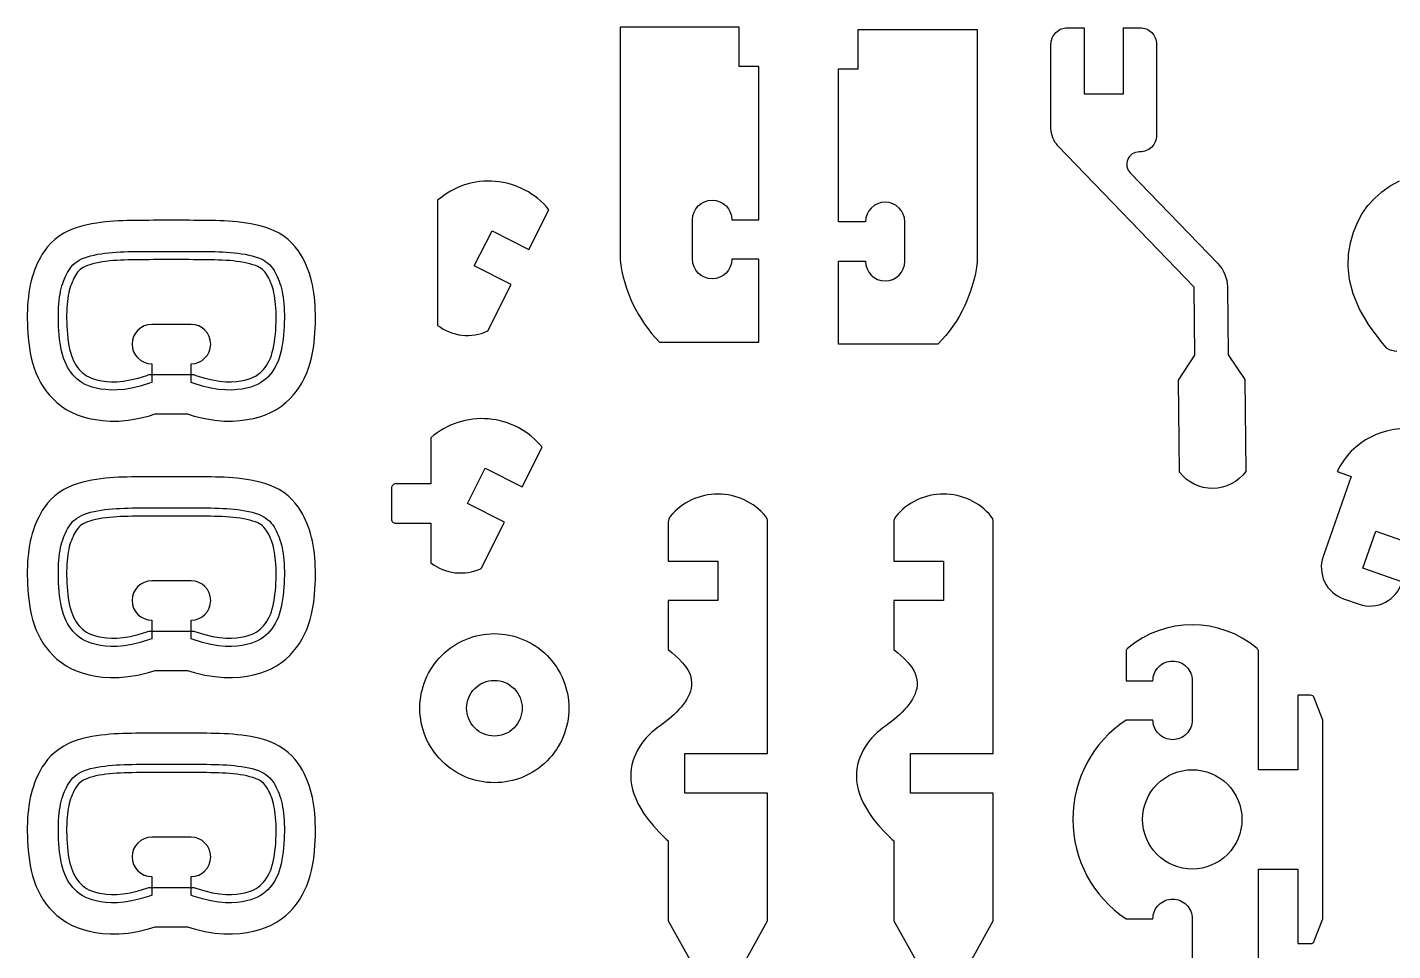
# Model space of a CAD drawing. Extents: x 792.4 to 836.1, y 6.7 to 36.6.
# Drawn here: x 815.36 to 824.03, y 17.35 to 23.21 of the extents above; entities that cross this region are included whole.
import ezdxf

# ---------------------------------------------------------------- set-up
doc = ezdxf.new("R2010")
doc.units = 0
for name, color, linetype in [('EXTERNAL_CUT', 1, 'CONTINUOUS'), ('INTERNAL_CUT', 5, 'CONTINUOUS'), ('POCKET_CUT_1_1MM', 3, 'CONTINUOUS')]:
    doc.layers.add(name, color=color, linetype=linetype)

msp = doc.modelspace()

# ---------------------------------------------------------------- linework, layer by layer
at = {"layer": 'EXTERNAL_CUT', "flags": 128}
for points in [[(819.881, 23.2122), (819.1256, 23.2122), (819.1256, 21.7369, 0.164942), (819.3752, 21.2154), (820.0058, 21.2154), (820.0058, 21.7409), (819.835, 21.7409, -1), (819.5854, 21.7409), (819.5854, 21.9905, -1), (819.835, 21.9905), (820.0058, 21.9905), (820.0058, 22.9626), (819.881, 22.9626), (819.881, 23.2122)], [(820.6376, 23.1993), (821.3929, 23.1993), (821.3929, 21.724, -0.164942), (821.1433, 21.2025), (820.5128, 21.2025), (820.5128, 21.7279), (820.6835, 21.7279, 1), (820.9331, 21.7279), (820.9331, 21.9775, 1), (820.6835, 21.9775), (820.5128, 21.9775), (820.5128, 22.9497), (820.6376, 22.9497), (820.6376, 23.1993)], [(821.9656, 23.2098), (822.0707, 23.2098), (822.0707, 22.7894), (822.3203, 22.7894), (822.3203, 23.2098), (822.4254, 23.2098, -0.414214), (822.5305, 23.1047), (822.5305, 22.5267, -0.414214), (822.4254, 22.4216), (822.4203, 22.4216, 0.661891), (822.3636, 22.288), (822.9213, 21.7105, -0.19179), (822.9803, 21.5666), (822.9846, 21.1341), (823.0913, 20.9775), (823.0971, 20.3937, -0.5), (822.6768, 20.3895), (822.6709, 20.9733), (822.7744, 21.132), (822.7701, 21.5645), (821.9047, 22.4606, -0.194384), (821.8605, 22.5701), (821.8605, 23.1047, -0.414214), (821.9656, 23.2098)], [(817.9678, 22.1146), (817.9678, 21.3212, 0.278069), (818.2867, 21.2854), (818.4352, 21.5805), (818.2005, 21.6986), (818.3127, 21.9215), (818.5474, 21.8034), (818.6741, 22.0552, 0.423887), (817.9678, 22.1146)], [(816.1529, 20.9593), (816.1387, 20.9539), (816.0799, 20.9356), (816.0265, 20.9229), (815.9783, 20.915), (815.9347, 20.9112), (815.8955, 20.9108), (815.8602, 20.9131), (815.8285, 20.9173), (815.8, 20.9229), (815.7745, 20.9297), (815.7515, 20.9377), (815.7309, 20.9467), (815.7123, 20.9569), (815.6955, 20.9681), (815.6802, 20.9803), (815.6661, 20.9934), (815.653, 21.0075), (815.6407, 21.0225), (815.6294, 21.0386), (815.619, 21.0557), (815.6095, 21.0739), (815.6009, 21.0933), (815.5932, 21.114), (815.5865, 21.1359), (815.5806, 21.1591), (815.5756, 21.1833), (815.5714, 21.2085), (815.568, 21.2342), (815.5653, 21.2603), (815.5632, 21.2866), (815.5617, 21.3127), (815.5608, 21.3385), (815.5604, 21.3638), (815.5605, 21.3884), (815.561, 21.4123), (815.5621, 21.4354), (815.5637, 21.4577), (815.5658, 21.4791), (815.5683, 21.4996), (815.5714, 21.519), (815.575, 21.5374), (815.579, 21.5548), (815.5835, 21.5713), (815.5884, 21.587), (815.5938, 21.602), (815.5995, 21.6164), (815.6057, 21.6303), (815.6121, 21.6438), (815.619, 21.6569), (815.6263, 21.6696), (815.6344, 21.6818), (815.6433, 21.6936), (815.6533, 21.7047), (815.6646, 21.7152), (815.6774, 21.725), (815.6918, 21.734), (815.7079, 21.7423), (815.7257, 21.7497), (815.7449, 21.7563), (815.7653, 21.7622), (815.7868, 21.7674), (815.8091, 21.772), (815.8321, 21.7759), (815.8555, 21.7792), (815.8792, 21.7819), (815.9032, 21.7841), (815.9275, 21.7858), (815.9521, 21.7871), (815.9771, 21.7881), (816.0025, 21.7889), (816.0283, 21.7894), (816.0546, 21.7898), (816.0814, 21.7901), (816.1087, 21.7903), (816.1363, 21.7904), (816.1642, 21.7906), (816.1923, 21.7906), (816.2207, 21.7907), (816.2492, 21.7907), (816.2777, 21.7907), (816.3062, 21.7907), (816.3347, 21.7907), (816.3631, 21.7906), (816.3912, 21.7906), (816.4191, 21.7904), (816.4467, 21.7903), (816.474, 21.7901), (816.5008, 21.7898), (816.5271, 21.7894), (816.5529, 21.7889), (816.5783, 21.7881), (816.6033, 21.7871), (816.6279, 21.7858), (816.6522, 21.7841), (816.6762, 21.7819), (816.6999, 21.7792), (816.7233, 21.7759), (816.7463, 21.772), (816.7686, 21.7674), (816.7901, 21.7622), (816.8105, 21.7563), (816.8297, 21.7497), (816.8475, 21.7423), (816.8636, 21.734), (816.878, 21.725), (816.8908, 21.7152), (816.9021, 21.7047), (816.9121, 21.6936), (816.921, 21.6818), (816.9291, 21.6696), (816.9365, 21.6569), (816.9433, 21.6438), (816.9498, 21.6303), (816.9559, 21.6164), (816.9616, 21.602), (816.967, 21.587), (816.9719, 21.5713), (816.9764, 21.5548), (816.9804, 21.5374), (816.984, 21.519), (816.9871, 21.4996), (816.9896, 21.4791), (816.9917, 21.4577), (816.9933, 21.4354), (816.9944, 21.4123), (816.995, 21.3884), (816.995, 21.3638), (816.9946, 21.3385), (816.9937, 21.3127), (816.9922, 21.2866), (816.9902, 21.2603), (816.9874, 21.2342), (816.984, 21.2085), (816.9798, 21.1833), (816.9748, 21.1591), (816.969, 21.1359), (816.9622, 21.114), (816.9545, 21.0933), (816.9459, 21.0739), (816.9364, 21.0557), (816.926, 21.0386), (816.9147, 21.0225), (816.9025, 21.0075), (816.8893, 20.9934), (816.8752, 20.9803), (816.8599, 20.9681), (816.8431, 20.9569), (816.8245, 20.9467), (816.8039, 20.9377), (816.781, 20.9297), (816.7554, 20.9229), (816.7269, 20.9173), (816.6952, 20.9131), (816.6599, 20.9108), (816.6207, 20.9112), (816.5772, 20.915), (816.5289, 20.9229), (816.4756, 20.9356), (816.4167, 20.9539), (816.4025, 20.9593), (816.4025, 21.0775, 1), (816.4025, 21.3271), (816.1529, 21.3271, 1), (816.1529, 21.0775), (816.1529, 20.9593)], [(824.056, 21.1556, -0.155709), (823.9952, 21.175)], [(817.6753, 20.289), (817.6753, 20.0919, 0.414214), (817.7015, 20.0656), (817.9249, 20.0656), (817.9249, 19.8141, 0.278069), (818.2438, 19.7783), (818.3923, 20.0733), (818.1576, 20.1914), (818.2698, 20.4144), (818.5045, 20.2963), (818.6312, 20.5481, 0.423887), (817.9249, 20.6075), (817.9249, 20.3152), (817.7015, 20.3152, 0.414214), (817.6753, 20.289)], [(824.1924, 20.659, 0.333944), (823.6764, 20.3939), (823.7655, 20.3628), (823.588, 19.8543, 0.414214), (823.7171, 19.5866)], [(819.9043, 17.2598), (820.0619, 17.542), (820.0619, 18.3539), (819.5365, 18.3539), (819.5365, 18.6035), (820.0619, 18.6035), (820.0619, 20.0748, 0.175046), (820.0498, 20.1084, 0.469338), (819.4435, 20.1084)], [(821.3362, 17.2598), (821.4939, 17.542), (821.4939, 18.3539), (820.9684, 18.3539), (820.9684, 18.6035), (821.4939, 18.6035), (821.4939, 20.0748, 0.175046), (821.4817, 20.1084, 0.469338), (820.8754, 20.1084)], [(816.1529, 19.3323), (816.1387, 19.3269), (816.0799, 19.3086), (816.0265, 19.2959), (815.9783, 19.288), (815.9347, 19.2842), (815.8955, 19.2838), (815.8602, 19.2861), (815.8285, 19.2903), (815.8, 19.2959), (815.7745, 19.3027), (815.7515, 19.3107), (815.7309, 19.3198), (815.7123, 19.3299), (815.6955, 19.3411), (815.6802, 19.3533), (815.6661, 19.3664), (815.653, 19.3805), (815.6407, 19.3955), (815.6294, 19.4116), (815.619, 19.4287), (815.6095, 19.4469), (815.6009, 19.4663), (815.5932, 19.487), (815.5865, 19.5089), (815.5806, 19.5321), (815.5756, 19.5564), (815.5714, 19.5815), (815.568, 19.6072), (815.5653, 19.6333), (815.5632, 19.6596), (815.5617, 19.6857), (815.5608, 19.7115), (815.5604, 19.7368), (815.5605, 19.7614), (815.561, 19.7853), (815.5621, 19.8084), (815.5637, 19.8307), (815.5658, 19.8521), (815.5683, 19.8726), (815.5714, 19.892), (815.575, 19.9104), (815.579, 19.9278), (815.5835, 19.9443), (815.5884, 19.96), (815.5938, 19.9751), (815.5995, 19.9895), (815.6057, 20.0033), (815.6121, 20.0168), (815.619, 20.0299), (815.6263, 20.0426), (815.6344, 20.0548), (815.6433, 20.0666), (815.6533, 20.0777), (815.6646, 20.0882), (815.6774, 20.098), (815.6918, 20.107), (815.7079, 20.1153), (815.7257, 20.1227), (815.7449, 20.1293), (815.7653, 20.1352), (815.7868, 20.1405), (815.8091, 20.145), (815.8321, 20.1489), (815.8555, 20.1522), (815.8792, 20.1549), (815.9032, 20.1571), (815.9275, 20.1588), (815.9521, 20.1601), (815.9771, 20.1611), (816.0025, 20.1619), (816.0283, 20.1624), (816.0546, 20.1628), (816.0814, 20.1631), (816.1087, 20.1633), (816.1363, 20.1635), (816.1642, 20.1636), (816.1923, 20.1636), (816.2207, 20.1637), (816.2492, 20.1637), (816.2777, 20.1637), (816.3062, 20.1637), (816.3347, 20.1637), (816.3631, 20.1636), (816.3912, 20.1636), (816.4191, 20.1635), (816.4467, 20.1633), (816.474, 20.1631), (816.5008, 20.1628), (816.5271, 20.1624), (816.5529, 20.1619), (816.5783, 20.1611), (816.6033, 20.1601), (816.6279, 20.1588), (816.6522, 20.1571), (816.6762, 20.1549), (816.6999, 20.1522), (816.7233, 20.1489), (816.7463, 20.145), (816.7686, 20.1405), (816.7901, 20.1352), (816.8105, 20.1293), (816.8297, 20.1227), (816.8475, 20.1153), (816.8636, 20.107), (816.878, 20.098), (816.8908, 20.0882), (816.9021, 20.0777), (816.9121, 20.0666), (816.921, 20.0548), (816.9291, 20.0426), (816.9365, 20.0299), (816.9433, 20.0168), (816.9498, 20.0033), (816.9559, 19.9895), (816.9616, 19.9751), (816.967, 19.96), (816.9719, 19.9443), (816.9764, 19.9278), (816.9804, 19.9104), (816.984, 19.892), (816.9871, 19.8726), (816.9896, 19.8521), (816.9917, 19.8307), (816.9933, 19.8084), (816.9944, 19.7853), (816.995, 19.7614), (816.995, 19.7368), (816.9946, 19.7115), (816.9937, 19.6857), (816.9922, 19.6596), (816.9902, 19.6333), (816.9874, 19.6072), (816.984, 19.5815), (816.9798, 19.5564), (816.9748, 19.5321), (816.969, 19.5089), (816.9622, 19.487), (816.9545, 19.4663), (816.9459, 19.4469), (816.9364, 19.4287), (816.926, 19.4116), (816.9147, 19.3955), (816.9025, 19.3805), (816.8893, 19.3664), (816.8752, 19.3533), (816.8599, 19.3411), (816.8431, 19.3299), (816.8245, 19.3198), (816.8039, 19.3107), (816.781, 19.3027), (816.7554, 19.2959), (816.7269, 19.2903), (816.6952, 19.2861), (816.6599, 19.2838), (816.6207, 19.2842), (816.5772, 19.288), (816.5289, 19.2959), (816.4756, 19.3086), (816.4167, 19.3269), (816.4025, 19.3323), (816.4025, 19.4505, 1), (816.4025, 19.7001), (816.1529, 19.7001, 1), (816.1529, 19.4505), (816.1529, 19.3323)], [(819.4435, 20.1084, 0.175046), (819.4314, 20.0748), (819.4314, 19.8252), (819.7466, 19.8252), (819.7466, 19.5756), (819.4314, 19.5756), (819.4314, 19.265), (819.457, 19.2436), (819.4938, 19.2098), (819.522, 19.1805), (819.5429, 19.1549), (819.5576, 19.1321), (819.5675, 19.1113), (819.5738, 19.0917), (819.5776, 19.0727), (819.5792, 19.054), (819.5787, 19.0357), (819.5762, 19.0177), (819.5719, 19.0001), (819.5658, 18.9827), (819.5581, 18.9655), (819.5489, 18.9485), (819.5384, 18.9318), (819.5265, 18.9152), (819.5135, 18.899), (819.4995, 18.883), (819.4845, 18.8673), (819.4686, 18.852), (819.4519, 18.837), (819.4346, 18.8225), (819.4168, 18.8084), (819.3986, 18.7945), (819.3802, 18.7807), (819.3619, 18.7667), (819.3437, 18.7522), (819.3258, 18.7372), (819.3086, 18.7213), (819.292, 18.7043), (819.2764, 18.6861), (819.2618, 18.6667), (819.2483, 18.6463), (819.236, 18.6249), (819.225, 18.6027), (819.2155, 18.5798), (819.2075, 18.5563), (819.2012, 18.5323), (819.1966, 18.5079), (819.1939, 18.4831), (819.1931, 18.4576), (819.1946, 18.4315), (819.1983, 18.4047), (819.2045, 18.3769), (819.2132, 18.3482), (819.2246, 18.3183), (819.239, 18.2873), (819.2568, 18.2548), (819.2786, 18.2205), (819.3051, 18.1843), (819.3369, 18.1459), (819.3745, 18.1049), (819.4186, 18.0612), (819.4314, 18.0496), (819.4314, 17.542), (819.589, 17.2598)], [(820.8754, 20.1084, 0.175046), (820.8633, 20.0748), (820.8633, 19.8252), (821.1786, 19.8252), (821.1786, 19.5756), (820.8633, 19.5756), (820.8633, 19.265), (820.8889, 19.2436), (820.9257, 19.2098), (820.9539, 19.1805), (820.9748, 19.1549), (820.9895, 19.1321), (820.9994, 19.1113), (821.0058, 19.0917), (821.0096, 19.0727), (821.0112, 19.054), (821.0106, 19.0357), (821.0082, 19.0177), (821.0038, 19.0001), (820.9977, 18.9827), (820.99, 18.9655), (820.9809, 18.9485), (820.9703, 18.9318), (820.9585, 18.9152), (820.9455, 18.899), (820.9314, 18.883), (820.9164, 18.8673), (820.9005, 18.852), (820.8839, 18.837), (820.8666, 18.8225), (820.8487, 18.8084), (820.8306, 18.7945), (820.8122, 18.7807), (820.7938, 18.7667), (820.7756, 18.7522), (820.7578, 18.7372), (820.7405, 18.7213), (820.724, 18.7043), (820.7083, 18.6861), (820.6937, 18.6667), (820.6802, 18.6463), (820.6679, 18.6249), (820.657, 18.6027), (820.6474, 18.5798), (820.6395, 18.5563), (820.6331, 18.5323), (820.6285, 18.5079), (820.6258, 18.4831), (820.6251, 18.4576), (820.6265, 18.4315), (820.6303, 18.4047), (820.6364, 18.3769), (820.6451, 18.3482), (820.6566, 18.3183), (820.6709, 18.2873), (820.6887, 18.2548), (820.7105, 18.2205), (820.737, 18.1843), (820.7688, 18.1459), (820.8064, 18.1049), (820.8505, 18.0612), (820.8633, 18.0496), (820.8633, 17.542), (821.0209, 17.2598)], [(823.7171, 19.5866), (823.8164, 19.5519, 0.432652), (824.088, 19.6936), (823.8404, 19.7801), (823.9226, 20.0157), (824.1707, 19.9291)], [(823.1776, 17.1213), (823.1776, 17.8711), (823.4272, 17.8711), (823.4272, 17.3982), (823.5072, 17.3982, 0.312059), (823.5318, 17.4152), (823.5849, 17.5559), (823.5849, 18.817), (823.5318, 18.9576, 0.312059), (823.5072, 18.9746), (823.4272, 18.9746), (823.4272, 18.5017), (823.1776, 18.5017), (823.1776, 19.2515, 0.221671), (823.1683, 19.2717, 0.364022), (822.3463, 19.2717, 0.221671), (822.3369, 19.2515), (822.3369, 19.0666), (822.5077, 19.0666, -0.414214), (822.6325, 19.1914, -0.414214), (822.7573, 19.0666), (822.7573, 18.817, -0.414214), (822.6325, 18.6922, -0.414214), (822.5077, 18.817), (822.3369, 18.817, 0.535184), (822.3369, 17.5559), (822.5077, 17.5559, -0.414214), (822.6325, 17.6807, -0.414214), (822.7573, 17.5559), (822.7573, 17.3063, -1)], [(818.8006, 18.892, -0.414214), (818.3277, 18.419, -0.414214), (817.8548, 18.892, -0.414214), (818.3277, 19.3649, -0.414214), (818.8006, 18.892)], [(816.1529, 17.7053), (816.1387, 17.6999), (816.0799, 17.6816), (816.0265, 17.6689), (815.9783, 17.661), (815.9347, 17.6572), (815.8955, 17.6568), (815.8602, 17.6591), (815.8285, 17.6633), (815.8, 17.6689), (815.7745, 17.6757), (815.7515, 17.6837), (815.7309, 17.6928), (815.7123, 17.7029), (815.6955, 17.7141), (815.6802, 17.7263), (815.6661, 17.7394), (815.653, 17.7535), (815.6407, 17.7685), (815.6294, 17.7846), (815.619, 17.8017), (815.6095, 17.8199), (815.6009, 17.8394), (815.5932, 17.86), (815.5865, 17.8819), (815.5806, 17.9051), (815.5756, 17.9294), (815.5714, 17.9545), (815.568, 17.9802), (815.5653, 18.0063), (815.5632, 18.0326), (815.5617, 18.0587), (815.5608, 18.0845), (815.5604, 18.1098), (815.5605, 18.1344), (815.561, 18.1583), (815.5621, 18.1814), (815.5637, 18.2037), (815.5658, 18.2251), (815.5683, 18.2456), (815.5714, 18.265), (815.575, 18.2834), (815.579, 18.3008), (815.5835, 18.3173), (815.5884, 18.3331), (815.5938, 18.3481), (815.5995, 18.3625), (815.6057, 18.3763), (815.6121, 18.3898), (815.619, 18.4029), (815.6263, 18.4156), (815.6344, 18.4278), (815.6433, 18.4396), (815.6533, 18.4507), (815.6646, 18.4612), (815.6774, 18.471), (815.6918, 18.4801), (815.7079, 18.4883), (815.7257, 18.4957), (815.7449, 18.5023), (815.7653, 18.5083), (815.7868, 18.5135), (815.8091, 18.518), (815.8321, 18.5219), (815.8555, 18.5252), (815.8792, 18.5279), (815.9032, 18.5301), (815.9275, 18.5318), (815.9521, 18.5331), (815.9771, 18.5341), (816.0025, 18.5349), (816.0283, 18.5354), (816.0546, 18.5358), (816.0814, 18.5361), (816.1087, 18.5363), (816.1363, 18.5365), (816.1642, 18.5366), (816.1923, 18.5366), (816.2207, 18.5367), (816.2492, 18.5367), (816.2777, 18.5367), (816.3062, 18.5367), (816.3347, 18.5367), (816.3631, 18.5366), (816.3912, 18.5366), (816.4191, 18.5365), (816.4467, 18.5363), (816.474, 18.5361), (816.5008, 18.5358), (816.5271, 18.5354), (816.5529, 18.5349), (816.5783, 18.5341), (816.6033, 18.5331), (816.6279, 18.5318), (816.6522, 18.5301), (816.6762, 18.5279), (816.6999, 18.5252), (816.7233, 18.5219), (816.7463, 18.518), (816.7686, 18.5135), (816.7901, 18.5083), (816.8105, 18.5023), (816.8297, 18.4957), (816.8475, 18.4883), (816.8636, 18.4801), (816.878, 18.471), (816.8908, 18.4612), (816.9021, 18.4507), (816.9121, 18.4396), (816.921, 18.4278), (816.9291, 18.4156), (816.9365, 18.4029), (816.9433, 18.3898), (816.9498, 18.3763), (816.9559, 18.3625), (816.9616, 18.3481), (816.967, 18.3331), (816.9719, 18.3173), (816.9764, 18.3008), (816.9804, 18.2834), (816.984, 18.265), (816.9871, 18.2456), (816.9896, 18.2251), (816.9917, 18.2037), (816.9933, 18.1814), (816.9944, 18.1583), (816.995, 18.1344), (816.995, 18.1098), (816.9946, 18.0845), (816.9937, 18.0587), (816.9922, 18.0326), (816.9902, 18.0063), (816.9874, 17.9802), (816.984, 17.9545), (816.9798, 17.9294), (816.9748, 17.9051), (816.969, 17.8819), (816.9622, 17.86), (816.9545, 17.8394), (816.9459, 17.8199), (816.9364, 17.8017), (816.926, 17.7846), (816.9147, 17.7685), (816.9025, 17.7535), (816.8893, 17.7394), (816.8752, 17.7263), (816.8599, 17.7141), (816.8431, 17.7029), (816.8245, 17.6928), (816.8039, 17.6837), (816.781, 17.6757), (816.7554, 17.6689), (816.7269, 17.6633), (816.6952, 17.6591), (816.6599, 17.6568), (816.6207, 17.6572), (816.5772, 17.661), (816.5289, 17.6689), (816.4756, 17.6816), (816.4167, 17.6999), (816.4025, 17.7053), (816.4025, 17.8235, 1), (816.4025, 18.0731), (816.1529, 18.0731, 1), (816.1529, 17.8235), (816.1529, 17.7053)]]:
    msp.add_lwpolyline(points, format="xyb", dxfattribs=at)
msp.add_lwpolyline([(823.9952, 21.175), (823.964, 21.2081), (823.8791, 21.3195), (823.8182, 21.4236), (823.7779, 21.5205), (823.7551, 21.6105), (823.7466, 21.6943), (823.7497, 21.7726), (823.7618, 21.8456), (823.7807, 21.9131), (823.8056, 21.9747), (823.8362, 22.0306), (823.8723, 22.0813), (823.914, 22.1271), (823.9611, 22.1685), (824.0137, 22.2054), (824.0717, 22.2382)], dxfattribs=at)
at = {"layer": 'INTERNAL_CUT', "flags": 128}
for points in [[(818.5042, 18.892, -0.414214), (818.3277, 18.7155, -0.414214), (818.1512, 18.892, -0.414214), (818.3277, 19.0685, -0.414214), (818.5042, 18.892)], [(823.0725, 18.1864, -0.414214), (822.7573, 17.8711, -0.414214), (822.442, 18.1864, -0.414214), (822.7573, 18.5017, -0.414214), (823.0725, 18.1864)]]:
    msp.add_lwpolyline(points, format="xyb", dxfattribs=at)
at = {"layer": 'POCKET_CUT_1_1MM', "flags": 128}
for points in [[(816.3805, 20.7588), (816.4234, 20.7455), (816.4901, 20.7296), (816.5527, 20.7193), (816.6112, 20.7142), (816.6653, 20.7137), (816.7146, 20.7169), (816.759, 20.7228), (816.7997, 20.7308), (816.8386, 20.7411), (816.876, 20.7541), (816.9117, 20.7698), (816.9452, 20.7882), (816.9761, 20.8087), (817.0039, 20.8309), (817.0286, 20.8539), (817.051, 20.8779), (817.0718, 20.9034), (817.0909, 20.9304), (817.1082, 20.9589), (817.1236, 20.9885), (817.1371, 21.0191), (817.1488, 21.0505), (817.1588, 21.0827), (817.1669, 21.115), (817.1736, 21.1473), (817.1789, 21.1792), (817.1831, 21.211), (817.1864, 21.2423), (817.1888, 21.2733), (817.1906, 21.3037), (817.1916, 21.3334), (817.1921, 21.3625), (817.192, 21.3911), (817.1913, 21.4192), (817.19, 21.4469), (817.1881, 21.4742), (817.1855, 21.5009), (817.1822, 21.5272), (817.1781, 21.5531), (817.1732, 21.5785), (817.1675, 21.603), (817.161, 21.6268), (817.1538, 21.6496), (817.146, 21.6716), (817.1376, 21.6927), (817.1288, 21.7128), (817.1195, 21.7321), (817.1092, 21.7519), (817.0968, 21.7732), (817.0819, 21.7959), (817.0639, 21.8194), (817.0427, 21.843), (817.0182, 21.8658), (816.9907, 21.8869), (816.9609, 21.9056), (816.9302, 21.9212), (816.9, 21.9339), (816.8702, 21.9442), (816.8407, 21.9527), (816.8115, 21.9598), (816.7824, 21.9657), (816.7535, 21.9706), (816.7248, 21.9747), (816.6963, 21.9779), (816.6682, 21.9805), (816.6403, 21.9825), (816.6126, 21.984), (816.5851, 21.9851), (816.5578, 21.9859), (816.5305, 21.9864), (816.5033, 21.9868), (816.4758, 21.9871), (816.4481, 21.9873), (816.4201, 21.9875), (816.3918, 21.9876), (816.3634, 21.9877), (816.3349, 21.9877), (816.3063, 21.9877), (816.2777, 21.9877), (816.2491, 21.9877), (816.2205, 21.9877), (816.192, 21.9877), (816.1636, 21.9876), (816.1353, 21.9875), (816.1073, 21.9873), (816.0796, 21.9871), (816.0521, 21.9868), (816.0249, 21.9864), (815.9976, 21.9859), (815.9703, 21.9851), (815.9428, 21.984), (815.9151, 21.9825), (815.8872, 21.9805), (815.8591, 21.9779), (815.8306, 21.9747), (815.8019, 21.9706), (815.773, 21.9657), (815.744, 21.9598), (815.7147, 21.9527), (815.6852, 21.9442), (815.6554, 21.9339), (815.6252, 21.9212), (815.5945, 21.9056), (815.5647, 21.8869), (815.5372, 21.8658), (815.5127, 21.843), (815.4915, 21.8194), (815.4735, 21.7959), (815.4586, 21.7732), (815.4463, 21.7519), (815.4359, 21.7321), (815.4266, 21.7128), (815.4178, 21.6927), (815.4094, 21.6716), (815.4016, 21.6496), (815.3944, 21.6268), (815.3879, 21.603), (815.3822, 21.5785), (815.3773, 21.5531), (815.3732, 21.5272), (815.3699, 21.5009), (815.3673, 21.4742), (815.3654, 21.4469), (815.3641, 21.4192), (815.3634, 21.3911), (815.3633, 21.3625), (815.3638, 21.3334), (815.3649, 21.3037), (815.3666, 21.2733), (815.369, 21.2423), (815.3723, 21.211), (815.3765, 21.1792), (815.3818, 21.1473), (815.3885, 21.115), (815.3967, 21.0827), (815.4066, 21.0505), (815.4183, 21.0191), (815.4318, 20.9885), (815.4472, 20.9589), (815.4645, 20.9304), (815.4836, 20.9034), (815.5044, 20.8779), (815.5268, 20.8539), (815.5515, 20.8309), (815.5793, 20.8087), (815.6102, 20.7882), (815.6437, 20.7698), (815.6794, 20.7541), (815.7168, 20.7411), (815.7557, 20.7308), (815.7965, 20.7228), (815.8408, 20.7169), (815.8901, 20.7137), (815.9443, 20.7142), (816.0027, 20.7193), (816.0653, 20.7296), (816.132, 20.7455), (816.1749, 20.7588), (816.3805, 20.7588)], [(816.4211, 21.0084), (816.4339, 21.0036), (816.4894, 20.9863), (816.5392, 20.9745), (816.5837, 20.9672), (816.6233, 20.9637), (816.6585, 20.9634), (816.69, 20.9654), (816.7183, 20.9692), (816.7436, 20.9741), (816.7656, 20.98), (816.7847, 20.9866), (816.8013, 20.9939), (816.8159, 21.0019), (816.8289, 21.0106), (816.8409, 21.0201), (816.8522, 21.0306), (816.8628, 21.0421), (816.8728, 21.0543), (816.8821, 21.0674), (816.8906, 21.0815), (816.8986, 21.0967), (816.9058, 21.1131), (816.9124, 21.1309), (816.9183, 21.1501), (816.9236, 21.1708), (816.9281, 21.193), (816.932, 21.2163), (816.9352, 21.2404), (816.9378, 21.2651), (816.9398, 21.2901), (816.9412, 21.3151), (816.9421, 21.3399), (816.9425, 21.3641), (816.9424, 21.3876), (816.9419, 21.4104), (816.9408, 21.4323), (816.9393, 21.4533), (816.9374, 21.4733), (816.935, 21.4922), (816.9322, 21.5099), (816.929, 21.5265), (816.9254, 21.542), (816.9215, 21.5565), (816.9171, 21.5703), (816.9124, 21.5835), (816.9074, 21.5961), (816.902, 21.6083), (816.8963, 21.6202), (816.8904, 21.6315), (816.8844, 21.642), (816.8782, 21.6514), (816.8716, 21.66), (816.8646, 21.6678), (816.8568, 21.675), (816.848, 21.6818), (816.8377, 21.6883), (816.8254, 21.6945), (816.811, 21.7006), (816.7946, 21.7062), (816.7766, 21.7114), (816.7572, 21.7162), (816.7366, 21.7203), (816.7153, 21.7239), (816.6933, 21.727), (816.6708, 21.7296), (816.648, 21.7317), (816.6247, 21.7333), (816.6008, 21.7346), (816.5765, 21.7356), (816.5516, 21.7363), (816.5262, 21.7369), (816.5001, 21.7372), (816.4735, 21.7375), (816.4464, 21.7377), (816.4189, 21.7379), (816.3911, 21.738), (816.363, 21.7381), (816.3347, 21.7381), (816.3062, 21.7381), (816.2777, 21.7381), (816.2492, 21.7381), (816.2207, 21.7381), (816.1924, 21.7381), (816.1643, 21.738), (816.1365, 21.7379), (816.109, 21.7377), (816.0819, 21.7375), (816.0553, 21.7372), (816.0293, 21.7369), (816.0038, 21.7363), (815.9789, 21.7356), (815.9546, 21.7346), (815.9308, 21.7333), (815.9074, 21.7317), (815.8846, 21.7296), (815.8621, 21.727), (815.8401, 21.7239), (815.8188, 21.7203), (815.7983, 21.7162), (815.7788, 21.7114), (815.7608, 21.7062), (815.7444, 21.7006), (815.73, 21.6945), (815.7177, 21.6883), (815.7074, 21.6818), (815.6986, 21.675), (815.6908, 21.6678), (815.6838, 21.66), (815.6773, 21.6514), (815.671, 21.642), (815.665, 21.6315), (815.6591, 21.6202), (815.6534, 21.6083), (815.648, 21.5961), (815.643, 21.5835), (815.6383, 21.5703), (815.6339, 21.5565), (815.63, 21.542), (815.6264, 21.5265), (815.6232, 21.5099), (815.6204, 21.4922), (815.618, 21.4733), (815.6161, 21.4533), (815.6146, 21.4323), (815.6136, 21.4104), (815.613, 21.3876), (815.6129, 21.3641), (815.6133, 21.3399), (815.6142, 21.3151), (815.6156, 21.2901), (815.6176, 21.2651), (815.6202, 21.2404), (815.6234, 21.2163), (815.6273, 21.193), (815.6318, 21.1708), (815.6371, 21.1501), (815.643, 21.1309), (815.6496, 21.1131), (815.6569, 21.0967), (815.6648, 21.0815), (815.6734, 21.0674), (815.6826, 21.0543), (815.6926, 21.0421), (815.7033, 21.0306), (815.7145, 21.0201), (815.7265, 21.0106), (815.7396, 21.0019), (815.7541, 20.9939), (815.7707, 20.9866), (815.7898, 20.98), (815.8118, 20.9741), (815.8371, 20.9692), (815.8654, 20.9654), (815.8969, 20.9634), (815.9322, 20.9637), (815.9717, 20.9672), (816.0162, 20.9745), (816.066, 20.9863), (816.1216, 21.0036), (816.1343, 21.0084), (816.4211, 21.0084)], [(816.3805, 19.1318), (816.4234, 19.1185), (816.4901, 19.1026), (816.5527, 19.0923), (816.6112, 19.0873), (816.6653, 19.0867), (816.7146, 19.0899), (816.759, 19.0958), (816.7997, 19.1038), (816.8386, 19.1141), (816.876, 19.1271), (816.9117, 19.1428), (816.9452, 19.1612), (816.9761, 19.1817), (817.0039, 19.2039), (817.0286, 19.2269), (817.051, 19.2509), (817.0718, 19.2764), (817.0909, 19.3034), (817.1082, 19.3319), (817.1236, 19.3615), (817.1371, 19.3921), (817.1488, 19.4235), (817.1588, 19.4557), (817.1669, 19.4881), (817.1736, 19.5203), (817.1789, 19.5523), (817.1831, 19.584), (817.1864, 19.6153), (817.1888, 19.6463), (817.1906, 19.6767), (817.1916, 19.7064), (817.1921, 19.7355), (817.192, 19.7641), (817.1913, 19.7923), (817.19, 19.8199), (817.1881, 19.8472), (817.1855, 19.8739), (817.1822, 19.9002), (817.1781, 19.9262), (817.1732, 19.9515), (817.1675, 19.976), (817.161, 19.9998), (817.1538, 20.0227), (817.146, 20.0447), (817.1376, 20.0657), (817.1288, 20.0858), (817.1195, 20.1051), (817.1092, 20.1249), (817.0968, 20.1462), (817.0819, 20.1689), (817.0639, 20.1924), (817.0427, 20.216), (817.0182, 20.2388), (816.9907, 20.2599), (816.9609, 20.2786), (816.9302, 20.2942), (816.9, 20.3069), (816.8702, 20.3172), (816.8407, 20.3257), (816.8115, 20.3328), (816.7824, 20.3387), (816.7535, 20.3436), (816.7248, 20.3477), (816.6963, 20.3509), (816.6682, 20.3535), (816.6403, 20.3555), (816.6126, 20.357), (816.5851, 20.3581), (816.5578, 20.3589), (816.5305, 20.3594), (816.5033, 20.3598), (816.4758, 20.3601), (816.4481, 20.3603), (816.4201, 20.3605), (816.3918, 20.3606), (816.3634, 20.3607), (816.3349, 20.3607), (816.3063, 20.3607), (816.2777, 20.3607), (816.2491, 20.3607), (816.2205, 20.3607), (816.192, 20.3607), (816.1636, 20.3606), (816.1353, 20.3605), (816.1073, 20.3603), (816.0796, 20.3601), (816.0521, 20.3598), (816.0249, 20.3594), (815.9976, 20.3589), (815.9703, 20.3581), (815.9428, 20.357), (815.9151, 20.3555), (815.8872, 20.3535), (815.8591, 20.3509), (815.8306, 20.3477), (815.8019, 20.3436), (815.773, 20.3387), (815.744, 20.3328), (815.7147, 20.3257), (815.6852, 20.3172), (815.6554, 20.3069), (815.6252, 20.2942), (815.5945, 20.2786), (815.5647, 20.2599), (815.5372, 20.2388), (815.5127, 20.216), (815.4915, 20.1924), (815.4735, 20.1689), (815.4586, 20.1462), (815.4463, 20.1249), (815.4359, 20.1051), (815.4266, 20.0858), (815.4178, 20.0657), (815.4094, 20.0447), (815.4016, 20.0227), (815.3944, 19.9998), (815.3879, 19.976), (815.3822, 19.9515), (815.3773, 19.9262), (815.3732, 19.9002), (815.3699, 19.8739), (815.3673, 19.8472), (815.3654, 19.8199), (815.3641, 19.7923), (815.3634, 19.7641), (815.3633, 19.7355), (815.3638, 19.7064), (815.3649, 19.6767), (815.3666, 19.6463), (815.369, 19.6153), (815.3723, 19.584), (815.3765, 19.5523), (815.3818, 19.5203), (815.3885, 19.4881), (815.3967, 19.4557), (815.4066, 19.4235), (815.4183, 19.3921), (815.4318, 19.3615), (815.4472, 19.3319), (815.4645, 19.3034), (815.4836, 19.2764), (815.5044, 19.2509), (815.5268, 19.2269), (815.5515, 19.2039), (815.5793, 19.1817), (815.6102, 19.1612), (815.6437, 19.1428), (815.6794, 19.1271), (815.7168, 19.1141), (815.7557, 19.1038), (815.7965, 19.0958), (815.8408, 19.0899), (815.8901, 19.0867), (815.9443, 19.0873), (816.0027, 19.0923), (816.0653, 19.1026), (816.132, 19.1185), (816.1749, 19.1318), (816.3805, 19.1318)], [(816.4211, 19.3814), (816.4339, 19.3766), (816.4894, 19.3593), (816.5392, 19.3475), (816.5837, 19.3402), (816.6233, 19.3367), (816.6585, 19.3364), (816.69, 19.3384), (816.7183, 19.3422), (816.7436, 19.3472), (816.7656, 19.353), (816.7847, 19.3596), (816.8013, 19.3669), (816.8159, 19.3749), (816.8289, 19.3836), (816.8409, 19.3931), (816.8522, 19.4036), (816.8628, 19.4151), (816.8728, 19.4273), (816.8821, 19.4404), (816.8906, 19.4545), (816.8986, 19.4697), (816.9058, 19.4862), (816.9124, 19.5039), (816.9183, 19.5231), (816.9236, 19.5438), (816.9281, 19.566), (816.932, 19.5893), (816.9352, 19.6134), (816.9378, 19.6381), (816.9398, 19.6631), (816.9412, 19.6881), (816.9421, 19.7129), (816.9425, 19.7371), (816.9424, 19.7606), (816.9419, 19.7834), (816.9408, 19.8053), (816.9393, 19.8263), (816.9374, 19.8463), (816.935, 19.8652), (816.9322, 19.8829), (816.929, 19.8995), (816.9254, 19.915), (816.9215, 19.9296), (816.9171, 19.9434), (816.9124, 19.9565), (816.9074, 19.9691), (816.902, 19.9814), (816.8963, 19.9932), (816.8904, 20.0046), (816.8844, 20.015), (816.8782, 20.0244), (816.8716, 20.033), (816.8646, 20.0408), (816.8568, 20.0481), (816.848, 20.0548), (816.8377, 20.0613), (816.8254, 20.0675), (816.811, 20.0736), (816.7946, 20.0792), (816.7766, 20.0845), (816.7572, 20.0892), (816.7366, 20.0933), (816.7153, 20.097), (816.6933, 20.1), (816.6708, 20.1026), (816.648, 20.1047), (816.6247, 20.1064), (816.6008, 20.1076), (816.5765, 20.1086), (816.5516, 20.1093), (816.5262, 20.1099), (816.5001, 20.1102), (816.4735, 20.1105), (816.4464, 20.1108), (816.4189, 20.1109), (816.3911, 20.111), (816.363, 20.1111), (816.3347, 20.1111), (816.3062, 20.1111), (816.2777, 20.1111), (816.2492, 20.1111), (816.2207, 20.1111), (816.1924, 20.1111), (816.1643, 20.111), (816.1365, 20.1109), (816.109, 20.1108), (816.0819, 20.1105), (816.0553, 20.1102), (816.0293, 20.1099), (816.0038, 20.1093), (815.9789, 20.1086), (815.9546, 20.1076), (815.9308, 20.1064), (815.9074, 20.1047), (815.8846, 20.1026), (815.8621, 20.1), (815.8401, 20.097), (815.8188, 20.0933), (815.7983, 20.0892), (815.7788, 20.0845), (815.7608, 20.0792), (815.7444, 20.0736), (815.73, 20.0675), (815.7177, 20.0613), (815.7074, 20.0548), (815.6986, 20.0481), (815.6908, 20.0408), (815.6838, 20.033), (815.6773, 20.0244), (815.671, 20.015), (815.665, 20.0046), (815.6591, 19.9932), (815.6534, 19.9814), (815.648, 19.9691), (815.643, 19.9565), (815.6383, 19.9434), (815.6339, 19.9296), (815.63, 19.915), (815.6264, 19.8995), (815.6232, 19.8829), (815.6204, 19.8652), (815.618, 19.8463), (815.6161, 19.8263), (815.6146, 19.8053), (815.6136, 19.7834), (815.613, 19.7606), (815.6129, 19.7371), (815.6133, 19.7129), (815.6142, 19.6881), (815.6156, 19.6631), (815.6176, 19.6381), (815.6202, 19.6134), (815.6234, 19.5893), (815.6273, 19.566), (815.6318, 19.5438), (815.6371, 19.5231), (815.643, 19.5039), (815.6496, 19.4862), (815.6569, 19.4697), (815.6648, 19.4545), (815.6734, 19.4404), (815.6826, 19.4273), (815.6926, 19.4151), (815.7033, 19.4036), (815.7145, 19.3931), (815.7265, 19.3836), (815.7396, 19.3749), (815.7541, 19.3669), (815.7707, 19.3596), (815.7898, 19.353), (815.8118, 19.3472), (815.8371, 19.3422), (815.8654, 19.3384), (815.8969, 19.3364), (815.9322, 19.3367), (815.9717, 19.3402), (816.0162, 19.3475), (816.066, 19.3593), (816.1216, 19.3766), (816.1343, 19.3814), (816.4211, 19.3814)], [(816.3805, 17.5048), (816.4234, 17.4915), (816.4901, 17.4756), (816.5527, 17.4654), (816.6112, 17.4603), (816.6653, 17.4597), (816.7146, 17.4629), (816.759, 17.4688), (816.7997, 17.4768), (816.8386, 17.4872), (816.876, 17.5001), (816.9117, 17.5158), (816.9452, 17.5342), (816.9761, 17.5548), (817.0039, 17.5769), (817.0286, 17.5999), (817.051, 17.6239), (817.0718, 17.6494), (817.0909, 17.6765), (817.1082, 17.7049), (817.1236, 17.7345), (817.1371, 17.7651), (817.1488, 17.7965), (817.1588, 17.8287), (817.1669, 17.8611), (817.1736, 17.8933), (817.1789, 17.9253), (817.1831, 17.957), (817.1864, 17.9883), (817.1888, 18.0193), (817.1906, 18.0497), (817.1916, 18.0794), (817.1921, 18.1085), (817.192, 18.1371), (817.1913, 18.1653), (817.19, 18.193), (817.1881, 18.2202), (817.1855, 18.2469), (817.1822, 18.2733), (817.1781, 18.2992), (817.1732, 18.3245), (817.1675, 18.349), (817.161, 18.3728), (817.1538, 18.3957), (817.146, 18.4177), (817.1376, 18.4387), (817.1288, 18.4588), (817.1195, 18.4781), (817.1092, 18.4979), (817.0968, 18.5192), (817.0819, 18.5419), (817.0639, 18.5655), (817.0427, 18.589), (817.0182, 18.6118), (816.9907, 18.6329), (816.9609, 18.6517), (816.9302, 18.6673), (816.9, 18.6799), (816.8702, 18.6902), (816.8407, 18.6987), (816.8115, 18.7058), (816.7824, 18.7117), (816.7535, 18.7166), (816.7248, 18.7207), (816.6963, 18.7239), (816.6682, 18.7265), (816.6403, 18.7285), (816.6126, 18.73), (816.5851, 18.7311), (816.5578, 18.7319), (816.5305, 18.7324), (816.5033, 18.7328), (816.4758, 18.7331), (816.4481, 18.7334), (816.4201, 18.7335), (816.3918, 18.7336), (816.3634, 18.7337), (816.3349, 18.7337), (816.3063, 18.7337), (816.2777, 18.7337), (816.2491, 18.7337), (816.2205, 18.7337), (816.192, 18.7337), (816.1636, 18.7336), (816.1353, 18.7335), (816.1073, 18.7334), (816.0796, 18.7331), (816.0521, 18.7328), (816.0249, 18.7324), (815.9976, 18.7319), (815.9703, 18.7311), (815.9428, 18.73), (815.9151, 18.7285), (815.8872, 18.7265), (815.8591, 18.7239), (815.8306, 18.7207), (815.8019, 18.7166), (815.773, 18.7117), (815.744, 18.7058), (815.7147, 18.6987), (815.6852, 18.6902), (815.6554, 18.6799), (815.6252, 18.6673), (815.5945, 18.6517), (815.5647, 18.6329), (815.5372, 18.6118), (815.5127, 18.589), (815.4915, 18.5655), (815.4735, 18.5419), (815.4586, 18.5192), (815.4463, 18.4979), (815.4359, 18.4781), (815.4266, 18.4588), (815.4178, 18.4387), (815.4094, 18.4177), (815.4016, 18.3957), (815.3944, 18.3728), (815.3879, 18.349), (815.3822, 18.3245), (815.3773, 18.2992), (815.3732, 18.2733), (815.3699, 18.2469), (815.3673, 18.2202), (815.3654, 18.193), (815.3641, 18.1653), (815.3634, 18.1371), (815.3633, 18.1085), (815.3638, 18.0794), (815.3649, 18.0497), (815.3666, 18.0193), (815.369, 17.9883), (815.3723, 17.957), (815.3765, 17.9253), (815.3818, 17.8933), (815.3885, 17.8611), (815.3967, 17.8287), (815.4066, 17.7965), (815.4183, 17.7651), (815.4318, 17.7345), (815.4472, 17.7049), (815.4645, 17.6765), (815.4836, 17.6494), (815.5044, 17.6239), (815.5268, 17.5999), (815.5515, 17.5769), (815.5793, 17.5548), (815.6102, 17.5342), (815.6437, 17.5158), (815.6794, 17.5001), (815.7168, 17.4872), (815.7557, 17.4768), (815.7965, 17.4688), (815.8408, 17.4629), (815.8901, 17.4597), (815.9443, 17.4603), (816.0027, 17.4654), (816.0653, 17.4756), (816.132, 17.4915), (816.1749, 17.5048), (816.3805, 17.5048)], [(816.4211, 17.7544), (816.4339, 17.7496), (816.4894, 17.7323), (816.5392, 17.7205), (816.5837, 17.7132), (816.6233, 17.7098), (816.6585, 17.7094), (816.69, 17.7114), (816.7183, 17.7152), (816.7436, 17.7202), (816.7656, 17.726), (816.7847, 17.7326), (816.8013, 17.7399), (816.8159, 17.7479), (816.8289, 17.7566), (816.8409, 17.7661), (816.8522, 17.7767), (816.8628, 17.7881), (816.8728, 17.8003), (816.8821, 17.8134), (816.8906, 17.8275), (816.8986, 17.8427), (816.9058, 17.8592), (816.9124, 17.8769), (816.9183, 17.8961), (816.9236, 17.9168), (816.9281, 17.939), (816.932, 17.9623), (816.9352, 17.9864), (816.9378, 18.0111), (816.9398, 18.0361), (816.9412, 18.0611), (816.9421, 18.0859), (816.9425, 18.1101), (816.9424, 18.1337), (816.9419, 18.1564), (816.9408, 18.1783), (816.9393, 18.1993), (816.9374, 18.2193), (816.935, 18.2382), (816.9322, 18.2559), (816.929, 18.2725), (816.9254, 18.288), (816.9215, 18.3026), (816.9171, 18.3164), (816.9124, 18.3295), (816.9074, 18.3421), (816.902, 18.3544), (816.8963, 18.3663), (816.8904, 18.3776), (816.8844, 18.388), (816.8782, 18.3974), (816.8716, 18.406), (816.8646, 18.4138), (816.8568, 18.4211), (816.848, 18.4278), (816.8377, 18.4343), (816.8254, 18.4405), (816.811, 18.4466), (816.7946, 18.4522), (816.7766, 18.4575), (816.7572, 18.4622), (816.7366, 18.4663), (816.7153, 18.47), (816.6933, 18.473), (816.6708, 18.4756), (816.648, 18.4777), (816.6247, 18.4794), (816.6008, 18.4807), (816.5765, 18.4816), (816.5516, 18.4824), (816.5262, 18.4829), (816.5001, 18.4833), (816.4735, 18.4835), (816.4464, 18.4838), (816.4189, 18.4839), (816.3911, 18.484), (816.363, 18.4841), (816.3347, 18.4841), (816.3062, 18.4841), (816.2777, 18.4841), (816.2492, 18.4841), (816.2207, 18.4841), (816.1924, 18.4841), (816.1643, 18.484), (816.1365, 18.4839), (816.109, 18.4838), (816.0819, 18.4835), (816.0553, 18.4833), (816.0293, 18.4829), (816.0038, 18.4824), (815.9789, 18.4816), (815.9546, 18.4807), (815.9308, 18.4794), (815.9074, 18.4777), (815.8846, 18.4756), (815.8621, 18.473), (815.8401, 18.47), (815.8188, 18.4663), (815.7983, 18.4622), (815.7788, 18.4575), (815.7608, 18.4522), (815.7444, 18.4466), (815.73, 18.4405), (815.7177, 18.4343), (815.7074, 18.4278), (815.6986, 18.4211), (815.6908, 18.4138), (815.6838, 18.406), (815.6773, 18.3974), (815.671, 18.388), (815.665, 18.3776), (815.6591, 18.3663), (815.6534, 18.3544), (815.648, 18.3421), (815.643, 18.3295), (815.6383, 18.3164), (815.6339, 18.3026), (815.63, 18.288), (815.6264, 18.2725), (815.6232, 18.2559), (815.6204, 18.2382), (815.618, 18.2193), (815.6161, 18.1993), (815.6146, 18.1783), (815.6136, 18.1564), (815.613, 18.1337), (815.6129, 18.1101), (815.6133, 18.0859), (815.6142, 18.0611), (815.6156, 18.0361), (815.6176, 18.0111), (815.6202, 17.9864), (815.6234, 17.9623), (815.6273, 17.939), (815.6318, 17.9168), (815.6371, 17.8961), (815.643, 17.8769), (815.6496, 17.8592), (815.6569, 17.8427), (815.6648, 17.8275), (815.6734, 17.8134), (815.6826, 17.8003), (815.6926, 17.7881), (815.7033, 17.7767), (815.7145, 17.7661), (815.7265, 17.7566), (815.7396, 17.7479), (815.7541, 17.7399), (815.7707, 17.7326), (815.7898, 17.726), (815.8118, 17.7202), (815.8371, 17.7152), (815.8654, 17.7114), (815.8969, 17.7094), (815.9322, 17.7098), (815.9717, 17.7132), (816.0162, 17.7205), (816.066, 17.7323), (816.1216, 17.7496), (816.1343, 17.7544), (816.4211, 17.7544)]]:
    msp.add_lwpolyline(points, dxfattribs=at)

doc.saveas('drawing.dxf')
